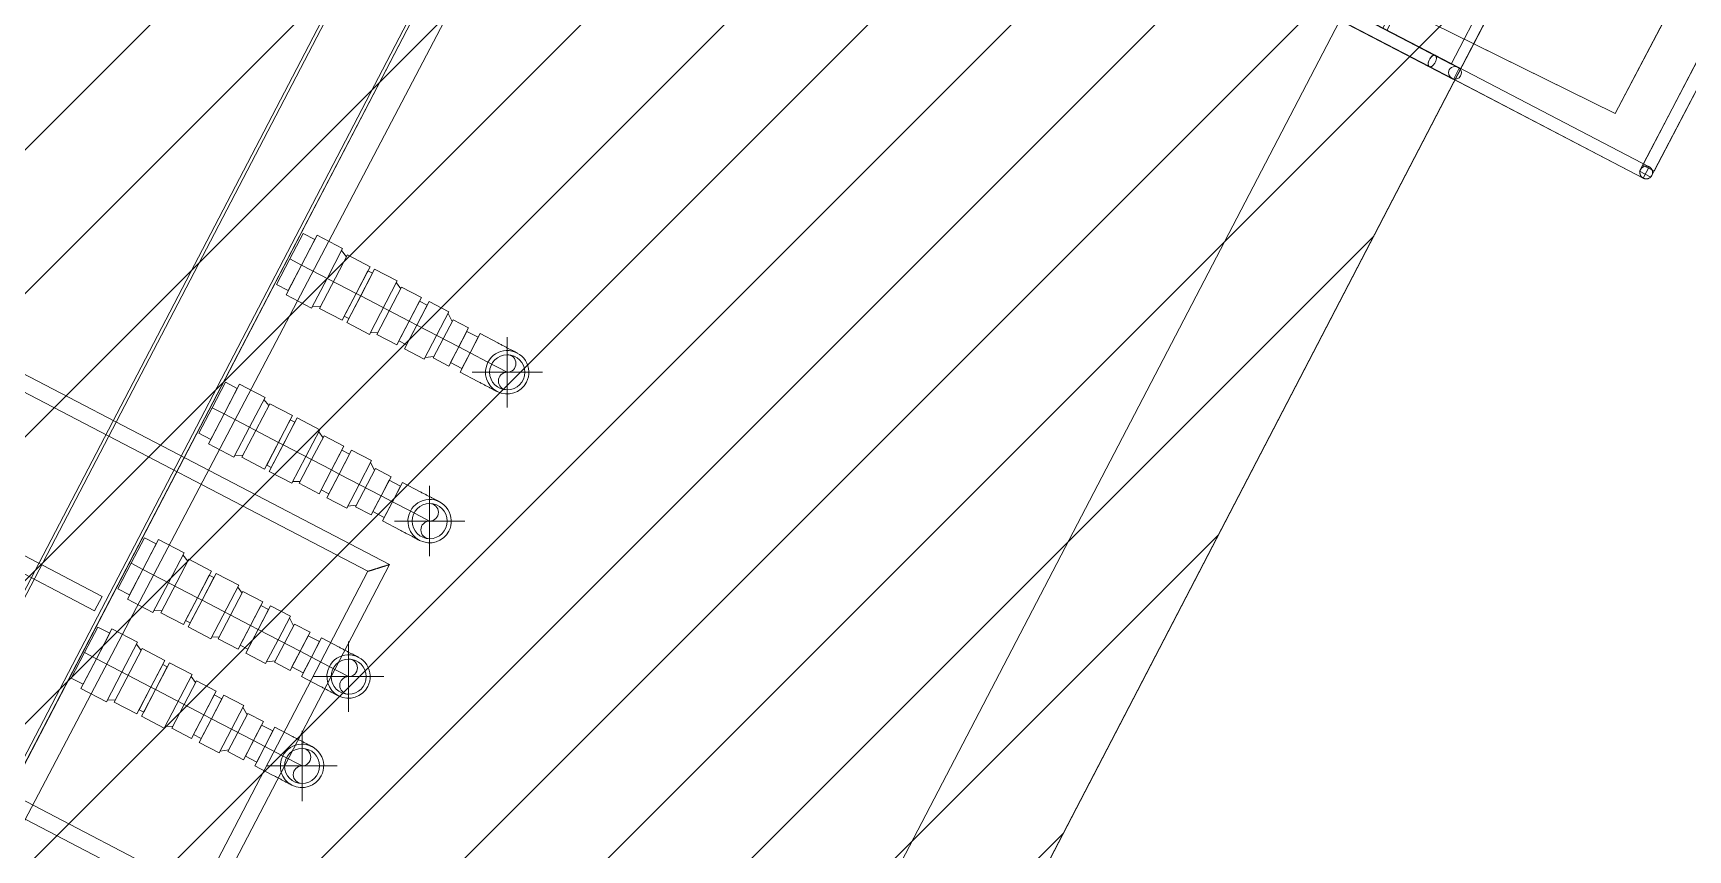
# Model space of a CAD drawing. Header units: metres. Extents: x -207 to 292, y -187 to 169.
# Drawn here: x -56.44 to -51.26, y -126.46 to -123.9 of the extents above; entities that cross this region are included whole.
import ezdxf

# ---------------------------------------------------------------- set-up
doc = ezdxf.new("R2010")
doc.units = ezdxf.units.M
for name, color, linetype, lineweight in [('A-FLOR', 7, 'Continuous', 9), ('A-FLOR-HRAL', 7, 'Continuous', 9), ('A-WALL', 7, 'Continuous', 9), ('C-BLDG-PADS', 7, 'Continuous', 9), ('C-TOPO', 7, 'Continuous', 9), ('EQUIPOS PIS', 7, 'Continuous', 9), ('P-PIPE', 7, 'Continuous', 9), ('P-PIPE-CNTR', 7, 'Continuous', 9), ('S-STRS', 7, 'Continuous', 9)]:
    doc.layers.add(name, color=color, linetype=linetype, lineweight=lineweight)
doc.layers.add('PR10-ARQ-PL-001-Emplazamiento-C-1_dwg', color=7, linetype='Continuous', lineweight=9, true_color=0x767676)

# ---------------------------------------------------------------- blocks, each defined once
blk = doc.blocks.new('Stairs 8 - Stairs 6-2174946-PLANTA EMPLAZAMIENTO ACTUALIZADO')
at = {"layer": 'S-STRS'}
for p, q in [((-52.3382, -123.2437), (-52.5745, -123.6971)), ((-52.5745, -123.6971), (-52.3382, -123.2437)), ((-52.338, -123.1987), (-52.3565, -123.2341)), ((-52.3565, -123.2341), (-52.338, -123.1987)), ((-52.3565, -123.2341), (-51.8976, -123.4733)), ((-51.8976, -123.4733), (-52.3565, -123.2341)), ((-52.3382, -123.2437), (-52.137, -123.3485)), ((-52.137, -123.3485), (-52.3382, -123.2437)), ((-52.338, -123.1987), (-51.8791, -123.4379)), ((-51.8791, -123.4379), (-52.338, -123.1987)), ((-52.137, -123.3485), (-52.3734, -123.8019)), ((-52.137, -123.3485), (-52.3734, -123.8019)), ((-52.124, -123.3553), (-52.3603, -123.8087)), ((-52.3603, -123.8087), (-52.124, -123.3553)), ((-52.124, -123.3553), (-51.9229, -123.4602)), ((-51.9229, -123.4602), (-52.124, -123.3553)), ((-51.8791, -123.4379), (-51.8976, -123.4733)), ((-51.8791, -123.4379), (-51.8976, -123.4733)), ((-51.9229, -123.4602), (-52.1592, -123.9136)), ((-51.9229, -123.4602), (-52.1592, -123.9136)), ((-52.5928, -123.6875), (-52.6113, -123.723)), ((-52.6113, -123.723), (-52.5928, -123.6875)), ((-52.5928, -123.6875), (-52.1339, -123.9267)), ((-52.1339, -123.9267), (-52.5928, -123.6875)), ((-52.5745, -123.6971), (-52.3734, -123.8019)), ((-52.3734, -123.8019), (-52.5745, -123.6971)), ((-52.6113, -123.723), (-52.1524, -123.9622)), ((-52.1524, -123.9622), (-52.6113, -123.723)), ((-52.3603, -123.8087), (-52.1592, -123.9136)), ((-52.1592, -123.9136), (-52.3603, -123.8087)), ((-52.1339, -123.9267), (-52.1524, -123.9622)), ((-52.1339, -123.9267), (-52.1524, -123.9622))]:
    blk.add_line(p, q, dxfattribs=at)
blk = doc.blocks.new('Railings 11 - Railings 8-2174983-PLANTA EMPLAZAMIENTO ACTUALIZADO')
at = {"layer": 'A-FLOR-HRAL'}
for p, q in [((-51.1449, -123.8206), (-51.4113, -124.3317)), ((-51.152, -123.8343), (-51.4016, -124.3131)), ((-51.3758, -124.3502), (-51.1094, -123.8391)), ((-51.3661, -124.3316), (-51.1165, -123.8528)), ((-51.4113, -124.3317), (-51.3936, -124.341)), ((-51.4016, -124.3131), (-51.3838, -124.3223)), ((-51.3838, -124.3223), (-51.3661, -124.3316)), ((-51.3936, -124.341), (-51.3758, -124.3502))]:
    blk.add_line(p, q, dxfattribs=at)
blk = doc.blocks.new('Railings 13 - Railings 10-2175097-PLANTA EMPLAZAMIENTO ACTUALIZADO')
at = {"layer": 'A-FLOR-HRAL'}
for p, q in [((-53.3414, -122.6969), (-53.3507, -122.7147)), ((-53.3507, -122.7147), (-52.1635, -123.3335)), ((-53.3322, -122.6792), (-53.3414, -122.6969)), ((-52.145, -123.298), (-53.3322, -122.6792)), ((-53.2611, -122.7162), (-53.2703, -122.734)), ((-52.1491, -123.2959), (-53.2611, -122.7162)), ((-53.2703, -122.734), (-53.2796, -122.7517)), ((-53.2796, -122.7517), (-52.1676, -123.3313)), ((-53.5962, -123.1858), (-53.6055, -123.2035)), ((-53.587, -123.1681), (-53.5962, -123.1858)), ((-52.3998, -123.7869), (-53.587, -123.1681)), ((-53.6055, -123.2035), (-52.4183, -123.8224)), ((-53.5252, -123.2228), (-53.5344, -123.2406)), ((-53.5344, -123.2406), (-52.4224, -123.8202)), ((-53.5159, -123.2051), (-53.5252, -123.2228)), ((-52.404, -123.7847), (-53.5159, -123.2051)), ((-51.796, -123.48), (-52.1491, -123.2959)), ((-51.7448, -123.5067), (-52.145, -123.298)), ((-52.1676, -123.3313), (-51.8145, -123.5154)), ((-52.1635, -123.3335), (-51.7632, -123.5421)), ((-51.739, -123.5097), (-51.796, -123.48)), ((-51.8145, -123.5154), (-51.7575, -123.5451)), ((-51.7575, -123.5451), (-51.7482, -123.5274)), ((-51.7482, -123.5274), (-51.739, -123.5097)), ((-52.0508, -123.9688), (-52.404, -123.7847)), ((-52.051, -123.9687), (-52.3998, -123.7869)), ((-52.4224, -123.8202), (-52.0693, -124.0043)), ((-52.4183, -123.8224), (-52.0695, -124.0042)), ((-51.3814, -124.3177), (-52.051, -123.9687)), ((-51.3814, -124.3177), (-52.0508, -123.9688)), ((-52.0695, -124.0042), (-51.3999, -124.3532)), ((-52.0693, -124.0043), (-51.3999, -124.3532)), ((-51.3907, -124.3355), (-51.3814, -124.3177)), ((-51.3999, -124.3532), (-51.3907, -124.3355))]:
    blk.add_line(p, q, dxfattribs=at)
for centre, start, end in [((-53.2249, -122.7576), 152.4684, 332.4684), ((-53.2249, -122.7576), 152.4684, 332.4684), ((-53.2249, -122.7576), 332.4684, 152.4684), ((-53.2249, -122.7576), 332.4684, 152.4684), ((-53.4798, -123.2465), 152.4684, 332.4684), ((-53.4798, -123.2465), 152.4684, 332.4684), ((-53.4798, -123.2465), 332.4684, 152.4684), ((-53.4798, -123.2465), 332.4684, 152.4684), ((-52.2025, -123.2906), 152.4684, 332.4684), ((-52.2025, -123.2906), 152.4684, 332.4684), ((-52.2025, -123.2906), 332.4684, 152.4684), ((-52.2025, -123.2906), 332.4684, 152.4684), ((-51.7344, -123.5346), 152.4684, 332.4684), ((-51.7344, -123.5346), 152.4684, 332.4684), ((-51.7344, -123.5346), 332.4684, 152.4684), ((-51.7344, -123.5346), 332.4684, 152.4684), ((-52.4573, -123.7795), 332.4684, 152.4684), ((-52.4573, -123.7795), 332.4684, 152.4684), ((-52.4573, -123.7795), 152.4684, 332.4684), ((-52.4573, -123.7795), 152.4684, 332.4684), ((-51.9892, -124.0235), 152.4684, 332.4684), ((-51.9892, -124.0235), 152.4684, 332.4684), ((-51.9892, -124.0235), 332.4684, 152.4684), ((-51.9892, -124.0235), 332.4684, 152.4684), ((-51.3907, -124.3355), 152.4684, 332.4684), ((-51.3907, -124.3355), 332.4684, 152.4684)]:
    blk.add_arc(centre, 0.02, start, end, dxfattribs=at)
for start_param, end_param in [(4.712389, 7.853982), (1.570796, 4.712389)]:
    blk.add_ellipse((-51.754, -123.5244), major_axis=(0.0092, 0.0177), ratio=0.809017, start_param=start_param, end_param=end_param, dxfattribs=at)
for points, knots in [([(-52.1672, -123.309), (-52.1664, -123.3074), (-52.1646, -123.3045), (-52.1614, -123.3006), (-52.1586, -123.2981), (-52.1564, -123.2967), (-52.1548, -123.2959), (-52.1532, -123.2954), (-52.1517, -123.2952), (-52.1503, -123.2954), (-52.1491, -123.2958), (-52.148, -123.2966), (-52.1471, -123.2976), (-52.1464, -123.2989), (-52.1459, -123.3005), (-52.1456, -123.3023), (-52.1455, -123.305), (-52.1459, -123.3087), (-52.1473, -123.3135), (-52.1487, -123.3167), (-52.1495, -123.3182)], [0, 0, 0, 0, 0.083333, 0.166667, 0.25, 0.291667, 0.333333, 0.375, 0.416667, 0.458333, 0.5, 0.541667, 0.583333, 0.625, 0.666667, 0.708333, 0.75, 0.833333, 0.916667, 1, 1, 1, 1]), ([(-52.1633, -123.311), (-52.1625, -123.3095), (-52.1607, -123.3065), (-52.1575, -123.3027), (-52.1547, -123.3002), (-52.1524, -123.2988), (-52.1508, -123.298), (-52.1492, -123.2975), (-52.1476, -123.2973), (-52.1462, -123.2975), (-52.145, -123.298), (-52.1439, -123.2987), (-52.143, -123.2998), (-52.1422, -123.3011), (-52.1417, -123.3027), (-52.1414, -123.3045), (-52.1413, -123.3072), (-52.1417, -123.3109), (-52.143, -123.3157), (-52.1444, -123.3189), (-52.1452, -123.3205)], [0, 0, 0, 0, 0.083333, 0.166667, 0.25, 0.291667, 0.333333, 0.375, 0.416667, 0.458333, 0.5, 0.541667, 0.583333, 0.625, 0.666667, 0.708333, 0.75, 0.833333, 0.916667, 1, 1, 1, 1]), ([(-52.1495, -123.3182), (-52.1503, -123.3198), (-52.1521, -123.3228), (-52.1553, -123.3266), (-52.1581, -123.3291), (-52.1603, -123.3305), (-52.162, -123.3313), (-52.1635, -123.3318), (-52.165, -123.332), (-52.1664, -123.3318), (-52.1676, -123.3314), (-52.1687, -123.3306), (-52.1696, -123.3296), (-52.1703, -123.3283), (-52.1708, -123.3267), (-52.1711, -123.3249), (-52.1712, -123.3223), (-52.1708, -123.3185), (-52.1694, -123.3137), (-52.168, -123.3105), (-52.1672, -123.309)], [0, 0, 0, 0, 0.083333, 0.166667, 0.25, 0.291667, 0.333333, 0.375, 0.416667, 0.458333, 0.5, 0.541667, 0.583333, 0.625, 0.666667, 0.708333, 0.75, 0.833333, 0.916667, 1, 1, 1, 1]), ([(-52.1452, -123.3205), (-52.146, -123.322), (-52.1478, -123.325), (-52.151, -123.3288), (-52.1538, -123.3313), (-52.1561, -123.3327), (-52.1578, -123.3335), (-52.1594, -123.334), (-52.1609, -123.3342), (-52.1623, -123.334), (-52.1635, -123.3335), (-52.1646, -123.3328), (-52.1656, -123.3317), (-52.1663, -123.3304), (-52.1668, -123.3288), (-52.1671, -123.327), (-52.1672, -123.3243), (-52.1668, -123.3206), (-52.1655, -123.3158), (-52.1641, -123.3126), (-52.1633, -123.311)], [0, 0, 0, 0, 0.083333, 0.166667, 0.25, 0.291667, 0.333333, 0.375, 0.416667, 0.458333, 0.5, 0.541667, 0.583333, 0.625, 0.666667, 0.708333, 0.75, 0.833333, 0.916667, 1, 1, 1, 1]), ([(-51.7964, -123.5023), (-51.7972, -123.5038), (-51.799, -123.5068), (-51.8022, -123.5107), (-51.805, -123.5132), (-51.8072, -123.5146), (-51.8088, -123.5154), (-51.8104, -123.5159), (-51.8119, -123.5161), (-51.8133, -123.5159), (-51.8145, -123.5155), (-51.8156, -123.5147), (-51.8165, -123.5137), (-51.8172, -123.5124), (-51.8177, -123.5108), (-51.818, -123.509), (-51.8181, -123.5063), (-51.8176, -123.5026), (-51.8163, -123.4978), (-51.8149, -123.4946), (-51.8141, -123.4931)], [0, 0, 0, 0, 0.083333, 0.166667, 0.25, 0.291667, 0.333333, 0.375, 0.416667, 0.458333, 0.5, 0.541667, 0.583333, 0.625, 0.666667, 0.708333, 0.75, 0.833333, 0.916667, 1, 1, 1, 1]), ([(-51.8141, -123.4931), (-51.8133, -123.4915), (-51.8114, -123.4885), (-51.8083, -123.4847), (-51.8055, -123.4822), (-51.8033, -123.4808), (-51.8016, -123.48), (-51.8001, -123.4795), (-51.7986, -123.4793), (-51.7972, -123.4795), (-51.796, -123.4799), (-51.7949, -123.4807), (-51.794, -123.4817), (-51.7933, -123.483), (-51.7928, -123.4846), (-51.7925, -123.4864), (-51.7924, -123.489), (-51.7928, -123.4928), (-51.7942, -123.4975), (-51.7956, -123.5007), (-51.7964, -123.5023)], [0, 0, 0, 0, 0.083333, 0.166667, 0.25, 0.291667, 0.333333, 0.375, 0.416667, 0.458333, 0.5, 0.541667, 0.583333, 0.625, 0.666667, 0.708333, 0.75, 0.833333, 0.916667, 1, 1, 1, 1]), ([(-52.4044, -123.8071), (-52.4052, -123.8086), (-52.407, -123.8116), (-52.4101, -123.8155), (-52.4129, -123.818), (-52.4152, -123.8194), (-52.4168, -123.8202), (-52.4184, -123.8207), (-52.4199, -123.8209), (-52.4212, -123.8207), (-52.4225, -123.8203), (-52.4235, -123.8195), (-52.4245, -123.8185), (-52.4252, -123.8171), (-52.4257, -123.8156), (-52.426, -123.8138), (-52.426, -123.8111), (-52.4256, -123.8074), (-52.4243, -123.8026), (-52.4229, -123.7994), (-52.422, -123.7979)], [0, 0, 0, 0, 0.083333, 0.166667, 0.25, 0.291667, 0.333333, 0.375, 0.416667, 0.458333, 0.5, 0.541667, 0.583333, 0.625, 0.666667, 0.708333, 0.75, 0.833333, 0.916667, 1, 1, 1, 1]), ([(-52.422, -123.7979), (-52.4212, -123.7963), (-52.4194, -123.7933), (-52.4163, -123.7895), (-52.4135, -123.787), (-52.4112, -123.7856), (-52.4096, -123.7848), (-52.408, -123.7843), (-52.4065, -123.7841), (-52.4052, -123.7842), (-52.4039, -123.7847), (-52.4029, -123.7855), (-52.4019, -123.7865), (-52.4012, -123.7878), (-52.4007, -123.7894), (-52.4004, -123.7912), (-52.4003, -123.7938), (-52.4008, -123.7975), (-52.4021, -123.8023), (-52.4035, -123.8055), (-52.4044, -123.8071)], [0, 0, 0, 0, 0.083333, 0.166667, 0.25, 0.291667, 0.333333, 0.375, 0.416667, 0.458333, 0.5, 0.541667, 0.583333, 0.625, 0.666667, 0.708333, 0.75, 0.833333, 0.916667, 1, 1, 1, 1]), ([(-52.4001, -123.8093), (-52.4009, -123.8109), (-52.4027, -123.8139), (-52.4058, -123.8177), (-52.4087, -123.8202), (-52.4109, -123.8216), (-52.4126, -123.8224), (-52.4142, -123.8229), (-52.4157, -123.823), (-52.4171, -123.8229), (-52.4184, -123.8224), (-52.4195, -123.8216), (-52.4204, -123.8206), (-52.4211, -123.8192), (-52.4216, -123.8177), (-52.422, -123.8159), (-52.4221, -123.8132), (-52.4217, -123.8095), (-52.4203, -123.8047), (-52.4189, -123.8015), (-52.4181, -123.7999)], [0, 0, 0, 0, 0.083333, 0.166667, 0.25, 0.291667, 0.333333, 0.375, 0.416667, 0.458333, 0.5, 0.541667, 0.583333, 0.625, 0.666667, 0.708333, 0.75, 0.833333, 0.916667, 1, 1, 1, 1]), ([(-52.4181, -123.7999), (-52.4173, -123.7984), (-52.4155, -123.7954), (-52.4123, -123.7915), (-52.4095, -123.7891), (-52.4072, -123.7876), (-52.4056, -123.7869), (-52.404, -123.7864), (-52.4025, -123.7862), (-52.4011, -123.7864), (-52.3998, -123.7868), (-52.3987, -123.7876), (-52.3978, -123.7887), (-52.3971, -123.79), (-52.3965, -123.7916), (-52.3962, -123.7934), (-52.3961, -123.7961), (-52.3965, -123.7998), (-52.3978, -123.8046), (-52.3992, -123.8078), (-52.4001, -123.8093)], [0, 0, 0, 0, 0.083333, 0.166667, 0.25, 0.291667, 0.333333, 0.375, 0.416667, 0.458333, 0.5, 0.541667, 0.583333, 0.625, 0.666667, 0.708333, 0.75, 0.833333, 0.916667, 1, 1, 1, 1]), ([(-52.0693, -123.9818), (-52.0685, -123.9802), (-52.0667, -123.9772), (-52.0635, -123.9734), (-52.0607, -123.9709), (-52.0584, -123.9695), (-52.0567, -123.9687), (-52.0551, -123.9682), (-52.0536, -123.9681), (-52.0522, -123.9682), (-52.051, -123.9687), (-52.0499, -123.9694), (-52.0489, -123.9705), (-52.0482, -123.9718), (-52.0477, -123.9734), (-52.0474, -123.9752), (-52.0472, -123.9779), (-52.0477, -123.9816), (-52.049, -123.9864), (-52.0504, -123.9896), (-52.0512, -123.9912)], [0, 0, 0, 0, 0.083333, 0.166667, 0.25, 0.291667, 0.333333, 0.375, 0.416667, 0.458333, 0.5, 0.541667, 0.583333, 0.625, 0.666667, 0.708333, 0.75, 0.833333, 0.916667, 1, 1, 1, 1]), ([(-52.0689, -123.982), (-52.0681, -123.9804), (-52.0663, -123.9774), (-52.0631, -123.9736), (-52.0603, -123.9711), (-52.0581, -123.9696), (-52.0565, -123.9688), (-52.0549, -123.9684), (-52.0534, -123.9682), (-52.052, -123.9683), (-52.0508, -123.9688), (-52.0497, -123.9695), (-52.0488, -123.9706), (-52.0481, -123.9719), (-52.0476, -123.9735), (-52.0473, -123.9753), (-52.0472, -123.9779), (-52.0476, -123.9816), (-52.049, -123.9864), (-52.0504, -123.9896), (-52.0512, -123.9912)], [0, 0, 0, 0, 0.083333, 0.166667, 0.25, 0.291667, 0.333333, 0.375, 0.416667, 0.458333, 0.5, 0.541667, 0.583333, 0.625, 0.666667, 0.708333, 0.75, 0.833333, 0.916667, 1, 1, 1, 1]), ([(-52.0512, -123.9912), (-52.052, -123.9927), (-52.0538, -123.9957), (-52.057, -123.9996), (-52.0598, -124.002), (-52.0621, -124.0035), (-52.0637, -124.0042), (-52.0653, -124.0047), (-52.0669, -124.0049), (-52.0683, -124.0047), (-52.0695, -124.0043), (-52.0706, -124.0035), (-52.0715, -124.0024), (-52.0723, -124.0011), (-52.0728, -123.9995), (-52.0731, -123.9977), (-52.0732, -123.995), (-52.0728, -123.9913), (-52.0715, -123.9865), (-52.0701, -123.9833), (-52.0693, -123.9818)], [0, 0, 0, 0, 0.083333, 0.166667, 0.25, 0.291667, 0.333333, 0.375, 0.416667, 0.458333, 0.5, 0.541667, 0.583333, 0.625, 0.666667, 0.708333, 0.75, 0.833333, 0.916667, 1, 1, 1, 1]), ([(-52.0512, -123.9912), (-52.052, -123.9927), (-52.0538, -123.9957), (-52.057, -123.9996), (-52.0598, -124.002), (-52.062, -124.0035), (-52.0637, -124.0043), (-52.0652, -124.0048), (-52.0667, -124.0049), (-52.0681, -124.0048), (-52.0693, -124.0043), (-52.0704, -124.0036), (-52.0713, -124.0025), (-52.072, -124.0012), (-52.0725, -123.9997), (-52.0728, -123.9979), (-52.0729, -123.9952), (-52.0725, -123.9915), (-52.0711, -123.9867), (-52.0697, -123.9835), (-52.0689, -123.982)], [0, 0, 0, 0, 0.083333, 0.166667, 0.25, 0.291667, 0.333333, 0.375, 0.416667, 0.458333, 0.5, 0.541667, 0.583333, 0.625, 0.666667, 0.708333, 0.75, 0.833333, 0.916667, 1, 1, 1, 1]), ([(-51.373, -124.3447), (-51.3738, -124.3463), (-51.3753, -124.3484), (-51.3778, -124.3509), (-51.3799, -124.3524), (-51.3818, -124.3535), (-51.3834, -124.3541), (-51.3851, -124.3547), (-51.3872, -124.3552), (-51.3894, -124.3555), (-51.3911, -124.3555), (-51.3924, -124.3554), (-51.3937, -124.3553), (-51.395, -124.355), (-51.3963, -124.3547), (-51.3975, -124.3543), (-51.3988, -124.3538), (-51.3999, -124.3532), (-51.4011, -124.3526), (-51.4022, -124.3519), (-51.4032, -124.3511), (-51.4042, -124.3502), (-51.4052, -124.3493), (-51.406, -124.3483), (-51.4068, -124.3473), (-51.4076, -124.3462), (-51.4082, -124.3451), (-51.409, -124.3435), (-51.4097, -124.3419), (-51.4101, -124.3402), (-51.4105, -124.3385), (-51.4107, -124.3363), (-51.4107, -124.3337), (-51.4101, -124.3303), (-51.4092, -124.3278), (-51.4084, -124.3262)], [0, 0, 0, 0, 0.083333, 0.125, 0.166667, 0.208333, 0.229167, 0.25, 0.291667, 0.333333, 0.354167, 0.375, 0.395833, 0.416667, 0.4375, 0.458333, 0.479167, 0.5, 0.520833, 0.541667, 0.5625, 0.583333, 0.604167, 0.625, 0.645833, 0.666667, 0.6875, 0.708333, 0.75, 0.770833, 0.791667, 0.833333, 0.875, 0.916667, 1, 1, 1, 1]), ([(-51.4084, -124.3262), (-51.4076, -124.3247), (-51.4061, -124.3225), (-51.4036, -124.3201), (-51.4015, -124.3186), (-51.3995, -124.3175), (-51.3979, -124.3168), (-51.3963, -124.3162), (-51.3942, -124.3157), (-51.392, -124.3155), (-51.3902, -124.3155), (-51.3889, -124.3155), (-51.3876, -124.3157), (-51.3863, -124.3159), (-51.3851, -124.3163), (-51.3838, -124.3167), (-51.3826, -124.3172), (-51.3814, -124.3177), (-51.3803, -124.3184), (-51.3792, -124.3191), (-51.3782, -124.3199), (-51.3772, -124.3207), (-51.3762, -124.3217), (-51.3754, -124.3226), (-51.3745, -124.3237), (-51.3738, -124.3247), (-51.3731, -124.3259), (-51.3723, -124.3274), (-51.3717, -124.3291), (-51.3712, -124.3307), (-51.3709, -124.3324), (-51.3707, -124.3346), (-51.3707, -124.3372), (-51.3712, -124.3407), (-51.3721, -124.3432), (-51.373, -124.3447)], [0, 0, 0, 0, 0.083333, 0.125, 0.166667, 0.208333, 0.229167, 0.25, 0.291667, 0.333333, 0.354167, 0.375, 0.395833, 0.416667, 0.4375, 0.458333, 0.479167, 0.5, 0.520833, 0.541667, 0.5625, 0.583333, 0.604167, 0.625, 0.645833, 0.666667, 0.6875, 0.708333, 0.75, 0.770833, 0.791667, 0.833333, 0.875, 0.916667, 1, 1, 1, 1])]:
    blk.add_open_spline(points, degree=3, knots=knots, dxfattribs=at)
blk = doc.blocks.new('Railing - Railing-2188883-PLANTA EMPLAZAMIENTO ACTUALIZADO')
at = {"layer": 'A-FLOR-HRAL'}
for p, q in [((-55.3233, -125.5624), (-58.2042, -124.0607)), ((-55.3233, -125.5624), (-58.2042, -124.0607)), ((-58.2716, -124.0819), (-55.3908, -125.5836)), ((-58.2716, -124.0819), (-55.3908, -125.5836)), ((-55.8935, -126.6562), (-55.3233, -125.5624)), ((-55.8935, -126.6562), (-55.3233, -125.5624)), ((-55.3908, -125.5836), (-55.9147, -126.5888)), ((-55.3908, -125.5836), (-55.9147, -126.5888)), ((-55.9147, -126.5888), (-56.4822, -126.2929)), ((-55.9147, -126.5888), (-56.4822, -126.2929)), ((-56.5053, -126.3373), (-55.8935, -126.6562)), ((-56.5053, -126.3373), (-55.8935, -126.6562))]:
    blk.add_line(p, q, dxfattribs=at)
for points in [[(-55.3233, -125.5624), (-55.3233, -125.5624), (-55.3239, -125.5626), (-55.3258, -125.5632), (-55.3277, -125.5638), (-55.3298, -125.5644), (-55.3317, -125.565), (-55.3337, -125.5657), (-55.3364, -125.5665), (-55.3395, -125.5675), (-55.3421, -125.5683), (-55.3441, -125.5689), (-55.3462, -125.5696), (-55.3483, -125.5703), (-55.3504, -125.5709), (-55.3526, -125.5716), (-55.3548, -125.5723), (-55.357, -125.573), (-55.3592, -125.5737), (-55.3614, -125.5744), (-55.3636, -125.5751), (-55.3658, -125.5758), (-55.3679, -125.5764), (-55.3699, -125.5771), (-55.372, -125.5777), (-55.3739, -125.5783), (-55.3758, -125.5789), (-55.3782, -125.5797), (-55.3804, -125.5804), (-55.3824, -125.581), (-55.3843, -125.5816), (-55.3863, -125.5822), (-55.3883, -125.5828), (-55.3902, -125.5834), (-55.3907, -125.5836), (-55.3908, -125.5836)], [(-55.3908, -125.5836), (-55.3907, -125.5836), (-55.3902, -125.5834), (-55.3883, -125.5828), (-55.3863, -125.5822), (-55.3843, -125.5816), (-55.3824, -125.581), (-55.3804, -125.5804), (-55.3776, -125.5795), (-55.3745, -125.5785), (-55.372, -125.5777), (-55.3699, -125.5771), (-55.3679, -125.5764), (-55.3658, -125.5758), (-55.3636, -125.5751), (-55.3614, -125.5744), (-55.3592, -125.5737), (-55.357, -125.573), (-55.3548, -125.5723), (-55.3526, -125.5716), (-55.3504, -125.5709), (-55.3483, -125.5703), (-55.3462, -125.5696), (-55.3441, -125.5689), (-55.3421, -125.5683), (-55.3402, -125.5677), (-55.3383, -125.5671), (-55.3359, -125.5664), (-55.3337, -125.5657), (-55.3317, -125.565), (-55.3298, -125.5644), (-55.3277, -125.5638), (-55.3258, -125.5632), (-55.3239, -125.5626), (-55.3233, -125.5624), (-55.3233, -125.5624)], [(-55.3233, -125.5624), (-55.3233, -125.5624), (-55.3239, -125.5626), (-55.3258, -125.5632), (-55.3277, -125.5638), (-55.3298, -125.5644), (-55.3317, -125.565), (-55.3337, -125.5657), (-55.3364, -125.5665), (-55.3395, -125.5675), (-55.3421, -125.5683), (-55.3441, -125.5689), (-55.3462, -125.5696), (-55.3483, -125.5703), (-55.3504, -125.5709), (-55.3526, -125.5716), (-55.3548, -125.5723), (-55.357, -125.573), (-55.3592, -125.5737), (-55.3614, -125.5744), (-55.3636, -125.5751), (-55.3658, -125.5758), (-55.3679, -125.5764), (-55.3699, -125.5771), (-55.372, -125.5777), (-55.3739, -125.5783), (-55.3758, -125.5789), (-55.3782, -125.5797), (-55.3804, -125.5804), (-55.3824, -125.581), (-55.3843, -125.5816), (-55.3863, -125.5822), (-55.3883, -125.5828), (-55.3902, -125.5834), (-55.3907, -125.5836), (-55.3908, -125.5836)], [(-55.3908, -125.5836), (-55.3907, -125.5836), (-55.3902, -125.5834), (-55.3883, -125.5828), (-55.3863, -125.5822), (-55.3843, -125.5816), (-55.3824, -125.581), (-55.3804, -125.5804), (-55.3776, -125.5795), (-55.3745, -125.5785), (-55.372, -125.5777), (-55.3699, -125.5771), (-55.3679, -125.5764), (-55.3658, -125.5758), (-55.3636, -125.5751), (-55.3614, -125.5744), (-55.3592, -125.5737), (-55.357, -125.573), (-55.3548, -125.5723), (-55.3526, -125.5716), (-55.3504, -125.5709), (-55.3483, -125.5703), (-55.3462, -125.5696), (-55.3441, -125.5689), (-55.3421, -125.5683), (-55.3402, -125.5677), (-55.3383, -125.5671), (-55.3359, -125.5664), (-55.3337, -125.5657), (-55.3317, -125.565), (-55.3298, -125.5644), (-55.3277, -125.5638), (-55.3258, -125.5632), (-55.3239, -125.5626), (-55.3233, -125.5624), (-55.3233, -125.5624)]]:
    blk.add_open_spline(points, degree=3, knots=[0, 0, 0, 0, 0.083333, 0.125, 0.166667, 0.208333, 0.229167, 0.25, 0.291667, 0.333333, 0.354167, 0.375, 0.395833, 0.416667, 0.4375, 0.458333, 0.479167, 0.5, 0.520833, 0.541667, 0.5625, 0.583333, 0.604167, 0.625, 0.645833, 0.666667, 0.6875, 0.708333, 0.75, 0.770833, 0.791667, 0.833333, 0.875, 0.916667, 1, 1, 1, 1], dxfattribs=at)
blk = doc.blocks.new('Railing - Railing-2208864-PLANTA EMPLAZAMIENTO ACTUALIZADO')
at = {"layer": 'A-FLOR-HRAL'}
for p, q in [((-56.2231, -125.6625), (-58.8747, -124.2718)), ((-56.2231, -125.6625), (-58.8747, -124.2718)), ((-58.9421, -124.2929), (-56.2463, -125.7068)), ((-58.9421, -124.2929), (-56.2463, -125.7068)), ((-56.2463, -125.7068), (-56.2231, -125.6625)), ((-56.2463, -125.7068), (-56.2231, -125.6625)), ((-56.2463, -125.7068), (-56.2231, -125.6625)), ((-56.2463, -125.7068), (-56.2231, -125.6625))]:
    blk.add_line(p, q, dxfattribs=at)
blk = doc.blocks.new('HDPE - Codo - Codo-2214334-PLANTA EMPLAZAMIENTO ACTUALIZADO')
at = {"layer": 'P-PIPE'}
for p, q in [((-55.6821, -126.0717), (-55.7135, -126.1319)), ((-55.6267, -126.1006), (-55.6821, -126.0717)), ((-55.7135, -126.1319), (-55.7449, -126.1921)), ((-55.7449, -126.1921), (-55.6895, -126.221))]:
    blk.add_line(p, q, dxfattribs=at)
at = {"layer": 'P-PIPE', "flags": 128}
for points in [[(-55.5658, -126.1323), (-55.5659, -126.1323), (-55.566, -126.1322), (-55.5663, -126.1321), (-55.5666, -126.1319), (-55.567, -126.1317), (-55.5676, -126.1314), (-55.5682, -126.1311), (-55.5689, -126.1307), (-55.5697, -126.1303), (-55.5706, -126.1298), (-55.5716, -126.1293), (-55.5727, -126.1288), (-55.5739, -126.1281), (-55.5751, -126.1275), (-55.5765, -126.1268), (-55.5779, -126.1261), (-55.5794, -126.1253), (-55.5809, -126.1245), (-55.5826, -126.1236), (-55.5843, -126.1227), (-55.5861, -126.1218), (-55.5879, -126.1208), (-55.5898, -126.1198), (-55.5918, -126.1188), (-55.5938, -126.1177), (-55.5959, -126.1167), (-55.598, -126.1156), (-55.6002, -126.1144), (-55.6024, -126.1133), (-55.6047, -126.1121), (-55.6069, -126.1109), (-55.6093, -126.1097), (-55.6116, -126.1085), (-55.614, -126.1072), (-55.6164, -126.106), (-55.6188, -126.1047), (-55.6212, -126.1035), (-55.6236, -126.1022), (-55.6261, -126.1009), (-55.6267, -126.1006)], [(-55.6895, -126.221), (-55.6871, -126.2223), (-55.6846, -126.2235), (-55.6822, -126.2248), (-55.6798, -126.2261), (-55.6774, -126.2273), (-55.675, -126.2286), (-55.6727, -126.2298), (-55.6703, -126.231), (-55.668, -126.2322), (-55.6658, -126.2334), (-55.6636, -126.2345), (-55.6614, -126.2357), (-55.6592, -126.2368), (-55.6571, -126.2379), (-55.6551, -126.2389), (-55.6531, -126.24), (-55.6512, -126.241), (-55.6493, -126.2419), (-55.6475, -126.2429), (-55.6458, -126.2438), (-55.6441, -126.2446), (-55.6426, -126.2455), (-55.641, -126.2463), (-55.6396, -126.247), (-55.6382, -126.2477), (-55.637, -126.2484), (-55.6358, -126.249), (-55.6347, -126.2496), (-55.6337, -126.2501), (-55.6327, -126.2506), (-55.6319, -126.251), (-55.6311, -126.2514), (-55.6305, -126.2518), (-55.6299, -126.2521), (-55.6295, -126.2523), (-55.6291, -126.2525), (-55.6288, -126.2526), (-55.6287, -126.2527), (-55.6286, -126.2528)]]:
    blk.add_lwpolyline(points, dxfattribs=at)
at = {"layer": 'P-PIPE'}
for start, end in [(332.4684, 152.4684), (152.4684, 332.4684)]:
    blk.add_arc((-55.5972, -126.1925), 0.0679, start, end, dxfattribs=at)
blk = doc.blocks.new('YADRAN_LASQUEMAS_ARQ_MO_003_ESTANQUE CABECERA_rvt-1-PLANTA EMPLAZAMIENTO ACTUALIZADO')
at = {"layer": 'A-FLOR'}
for p, q in [((-53.9044, -120.7526), (-57.6721, -127.9806)), ((-57.6721, -127.9806), (-53.9044, -120.7526)), ((-53.6959, -120.8501), (-57.5745, -128.2908)), ((-57.5656, -128.2955), (-53.6916, -120.8636)), ((-53.6916, -120.8636), (-57.5656, -128.2955)), ((-51.5315, -122.2898), (-54.1679, -127.3474)), ((-54.1679, -127.3474), (-51.5315, -122.2898))]:
    blk.add_line(p, q, dxfattribs=at)
at = {"layer": 'A-WALL'}
for p, q in [((-53.9133, -120.748), (-57.7873, -128.1799)), ((-57.5745, -128.2908), (-53.7005, -120.8589)), ((-57.5703, -128.3043), (-53.6916, -120.8636)), ((-57.6764, -127.9671), (-54.8669, -122.5773)), ((-54.6452, -122.6929), (-57.5703, -128.3043))]:
    blk.add_line(p, q, dxfattribs=at)
at = {"layer": 'P-PIPE'}
for p, q in [((-55.594, -124.5262), (-55.6356, -124.606)), ((-55.594, -124.5262), (-55.6356, -124.606)), ((-55.5499, -124.532), (-55.5985, -124.6253)), ((-55.5569, -124.5455), (-55.594, -124.5262)), ((-55.4701, -124.5736), (-55.5499, -124.532)), ((-55.5985, -124.6253), (-55.5569, -124.5455)), ((-55.5985, -124.6253), (-55.5569, -124.5455)), ((-55.4553, -124.5935), (-55.5426, -124.7609)), ((-55.4553, -124.5935), (-55.5426, -124.7609)), ((-55.5187, -124.6669), (-55.4701, -124.5736)), ((-55.4584, -124.5994), (-55.4733, -124.5799)), ((-55.3844, -124.6305), (-55.4553, -124.5935)), ((-55.6356, -124.606), (-55.6772, -124.6858)), ((-55.6356, -124.606), (-55.6772, -124.6858)), ((-55.5985, -124.6253), (-55.6471, -124.7186)), ((-55.6401, -124.7051), (-55.5985, -124.6253)), ((-55.6401, -124.7051), (-55.5985, -124.6253)), ((-55.4716, -124.7979), (-55.3844, -124.6305)), ((-55.4716, -124.7979), (-55.3844, -124.6305)), ((-55.3699, -124.638), (-55.4572, -124.8054)), ((-55.3699, -124.638), (-55.4572, -124.8054)), ((-55.391, -124.6433), (-55.428, -124.7142)), ((-55.391, -124.6433), (-55.428, -124.7142)), ((-55.3766, -124.6508), (-55.391, -124.6433)), ((-55.299, -124.675), (-55.3699, -124.638)), ((-55.6772, -124.6858), (-55.6401, -124.7051)), ((-55.5673, -124.7602), (-55.5187, -124.6669)), ((-55.4135, -124.7217), (-55.3766, -124.6508)), ((-55.4135, -124.7217), (-55.3766, -124.6508)), ((-55.3862, -124.8424), (-55.299, -124.675)), ((-55.3862, -124.8424), (-55.299, -124.675)), ((-55.2856, -124.6941), (-55.3242, -124.7683)), ((-55.2885, -124.6997), (-55.302, -124.6809)), ((-55.2235, -124.7265), (-55.2856, -124.6941)), ((-55.6471, -124.7186), (-55.5673, -124.7602)), ((-55.428, -124.7142), (-55.465, -124.7851)), ((-55.428, -124.7142), (-55.465, -124.7851)), ((-55.4505, -124.7927), (-55.4135, -124.7217)), ((-55.4505, -124.7927), (-55.4135, -124.7217)), ((-55.2622, -124.8006), (-55.2235, -124.7265)), ((-55.2298, -124.7386), (-55.2622, -124.8006)), ((-55.2298, -124.7386), (-55.2622, -124.8006)), ((-55.1993, -124.7391), (-55.238, -124.8132)), ((-55.2056, -124.7512), (-55.2298, -124.7386)), ((-55.1373, -124.7715), (-55.1993, -124.7391)), ((-55.5641, -124.7539), (-55.5395, -124.755)), ((-55.5426, -124.7609), (-55.4716, -124.7979)), ((-55.465, -124.7851), (-55.4505, -124.7927)), ((-55.3242, -124.7683), (-55.3629, -124.8424)), ((-55.3008, -124.8748), (-55.2622, -124.8006)), ((-55.2622, -124.8006), (-55.2945, -124.8627)), ((-55.2622, -124.8006), (-55.2945, -124.8627)), ((-55.238, -124.8132), (-55.2056, -124.7512)), ((-55.238, -124.8132), (-55.2056, -124.7512)), ((-55.1245, -124.7964), (-55.1868, -124.9159)), ((-55.1245, -124.7964), (-55.1868, -124.9159)), ((-55.1759, -124.8456), (-55.1373, -124.7715)), ((-55.1271, -124.8014), (-55.1401, -124.777)), ((-55.0758, -124.8218), (-55.1245, -124.7964)), ((-55.4572, -124.8054), (-55.3862, -124.8424)), ((-55.3832, -124.8365), (-55.36, -124.8369)), ((-55.3629, -124.8424), (-55.3008, -124.8748)), ((-55.238, -124.8132), (-55.2766, -124.8874)), ((-55.2703, -124.8753), (-55.238, -124.8132)), ((-55.2703, -124.8753), (-55.238, -124.8132)), ((-55.2145, -124.9197), (-55.1759, -124.8456)), ((-55.1381, -124.9413), (-55.0758, -124.8218)), ((-55.1381, -124.9413), (-55.0758, -124.8218)), ((-55.0815, -124.8328), (-55.1069, -124.8816)), ((-55.0815, -124.8328), (-55.1069, -124.8816)), ((-55.046, -124.8513), (-55.0815, -124.8328)), ((-55.0714, -124.9001), (-55.046, -124.8513)), ((-55.0714, -124.9001), (-55.046, -124.8513)), ((-55.2945, -124.8627), (-55.2703, -124.8753)), ((-55.2766, -124.8874), (-55.2145, -124.9197)), ((-55.1069, -124.8816), (-55.1323, -124.9303)), ((-55.1069, -124.8816), (-55.1323, -124.9303)), ((-55.0968, -124.9488), (-55.0714, -124.9001)), ((-55.0968, -124.9488), (-55.0714, -124.9001)), ((-55.2117, -124.9142), (-55.1842, -124.9109)), ((-55.1868, -124.9159), (-55.1381, -124.9413)), ((-55.1323, -124.9303), (-55.0968, -124.9488)), ((-55.8368, -124.992), (-55.8784, -125.0718)), ((-55.8368, -124.992), (-55.8784, -125.0718)), ((-55.7927, -124.9978), (-55.8413, -125.0911)), ((-55.7997, -125.0113), (-55.8368, -124.992)), ((-55.7129, -125.0394), (-55.7927, -124.9978)), ((-55.8413, -125.0911), (-55.7997, -125.0113)), ((-55.8413, -125.0911), (-55.7997, -125.0113)), ((-55.6981, -125.0593), (-55.7854, -125.2267)), ((-55.6981, -125.0593), (-55.7854, -125.2267)), ((-55.7615, -125.1327), (-55.7129, -125.0394)), ((-55.7012, -125.0652), (-55.7162, -125.0457)), ((-55.6272, -125.0963), (-55.6981, -125.0593)), ((-55.8784, -125.0718), (-55.92, -125.1516)), ((-55.8784, -125.0718), (-55.92, -125.1516)), ((-55.8413, -125.0911), (-55.89, -125.1844)), ((-55.8829, -125.1709), (-55.8413, -125.0911)), ((-55.8829, -125.1709), (-55.8413, -125.0911)), ((-55.7144, -125.2637), (-55.6272, -125.0963)), ((-55.7144, -125.2637), (-55.6272, -125.0963)), ((-55.6127, -125.1038), (-55.7, -125.2713)), ((-55.6127, -125.1038), (-55.7, -125.2713)), ((-55.6338, -125.1091), (-55.6708, -125.18)), ((-55.6338, -125.1091), (-55.6708, -125.18)), ((-55.6194, -125.1166), (-55.6338, -125.1091)), ((-55.5418, -125.1408), (-55.6127, -125.1038)), ((-55.92, -125.1516), (-55.8829, -125.1709)), ((-55.8102, -125.226), (-55.7615, -125.1327)), ((-55.6564, -125.1875), (-55.6194, -125.1166)), ((-55.6564, -125.1875), (-55.6194, -125.1166)), ((-55.629, -125.3082), (-55.5418, -125.1408)), ((-55.629, -125.3082), (-55.5418, -125.1408)), ((-55.5284, -125.16), (-55.5671, -125.2341)), ((-55.5313, -125.1655), (-55.5449, -125.1467)), ((-55.4663, -125.1923), (-55.5284, -125.16)), ((-55.89, -125.1844), (-55.8102, -125.226)), ((-55.6708, -125.18), (-55.7078, -125.2509)), ((-55.6708, -125.18), (-55.7078, -125.2509)), ((-55.6933, -125.2585), (-55.6564, -125.1875)), ((-55.6933, -125.2585), (-55.6564, -125.1875)), ((-55.505, -125.2664), (-55.4663, -125.1923)), ((-55.4726, -125.2044), (-55.505, -125.2664)), ((-55.4726, -125.2044), (-55.505, -125.2664)), ((-55.4421, -125.2049), (-55.4808, -125.2791)), ((-55.4484, -125.217), (-55.4726, -125.2044)), ((-55.3801, -125.2373), (-55.4421, -125.2049)), ((-55.8069, -125.2198), (-55.7823, -125.2208)), ((-55.7854, -125.2267), (-55.7144, -125.2637)), ((-55.7078, -125.2509), (-55.6933, -125.2585)), ((-55.5671, -125.2341), (-55.6057, -125.3082)), ((-55.5436, -125.3406), (-55.505, -125.2664)), ((-55.505, -125.2664), (-55.5373, -125.3285)), ((-55.505, -125.2664), (-55.5373, -125.3285)), ((-55.4808, -125.2791), (-55.4484, -125.217)), ((-55.4808, -125.2791), (-55.4484, -125.217)), ((-55.3673, -125.2622), (-55.4297, -125.3817)), ((-55.3673, -125.2622), (-55.4297, -125.3817)), ((-55.4187, -125.3114), (-55.3801, -125.2373)), ((-55.37, -125.2672), (-55.383, -125.2428)), ((-55.3186, -125.2876), (-55.3673, -125.2622)), ((-55.7, -125.2713), (-55.629, -125.3082)), ((-55.626, -125.3023), (-55.6028, -125.3027)), ((-55.6057, -125.3082), (-55.5436, -125.3406)), ((-55.4808, -125.2791), (-55.5194, -125.3532)), ((-55.5131, -125.3411), (-55.4808, -125.2791)), ((-55.5131, -125.3411), (-55.4808, -125.2791)), ((-55.4574, -125.3855), (-55.4187, -125.3114)), ((-55.3809, -125.4071), (-55.3186, -125.2876)), ((-55.3809, -125.4071), (-55.3186, -125.2876)), ((-55.3243, -125.2986), (-55.3497, -125.3474)), ((-55.3243, -125.2986), (-55.3497, -125.3474)), ((-55.2888, -125.3171), (-55.3243, -125.2986)), ((-55.3142, -125.3659), (-55.2888, -125.3171)), ((-55.3142, -125.3659), (-55.2888, -125.3171)), ((-55.5373, -125.3285), (-55.5131, -125.3411)), ((-55.5194, -125.3532), (-55.4574, -125.3855)), ((-55.3497, -125.3474), (-55.3751, -125.3961)), ((-55.3497, -125.3474), (-55.3751, -125.3961)), ((-55.3397, -125.4147), (-55.3142, -125.3659)), ((-55.3397, -125.4147), (-55.3142, -125.3659)), ((-55.4545, -125.38), (-55.427, -125.3767)), ((-55.4297, -125.3817), (-55.3809, -125.4071)), ((-55.3751, -125.3961), (-55.3397, -125.4147)), ((-56.0905, -125.4785), (-56.1321, -125.5583)), ((-56.0905, -125.4785), (-56.1321, -125.5583)), ((-56.0463, -125.4844), (-56.095, -125.5777)), ((-56.095, -125.5777), (-56.0534, -125.4979)), ((-56.095, -125.5777), (-56.0534, -125.4979)), ((-56.0534, -125.4979), (-56.0905, -125.4785)), ((-55.9665, -125.526), (-56.0463, -125.4844)), ((-56.1321, -125.5583), (-56.1737, -125.6381)), ((-56.1321, -125.5583), (-56.1737, -125.6381)), ((-55.9517, -125.5459), (-56.039, -125.7133)), ((-55.9517, -125.5459), (-56.039, -125.7133)), ((-56.0151, -125.6193), (-55.9665, -125.526)), ((-55.9548, -125.5518), (-55.9698, -125.5322)), ((-55.8808, -125.5829), (-55.9517, -125.5459)), ((-56.095, -125.5777), (-56.1436, -125.671)), ((-56.1366, -125.6575), (-56.095, -125.5777)), ((-56.1366, -125.6575), (-56.095, -125.5777)), ((-56.0638, -125.7126), (-56.0151, -125.6193)), ((-55.9681, -125.7503), (-55.8808, -125.5829)), ((-55.9681, -125.7503), (-55.8808, -125.5829)), ((-55.8663, -125.5904), (-55.9536, -125.7578)), ((-55.8663, -125.5904), (-55.9536, -125.7578)), ((-55.8875, -125.5956), (-55.9244, -125.6666)), ((-55.8875, -125.5956), (-55.9244, -125.6666)), ((-55.91, -125.6741), (-55.873, -125.6032)), ((-55.91, -125.6741), (-55.873, -125.6032)), ((-55.873, -125.6032), (-55.8875, -125.5956)), ((-55.8827, -125.7948), (-55.7954, -125.6274)), ((-55.8827, -125.7948), (-55.7954, -125.6274)), ((-55.7954, -125.6274), (-55.8663, -125.5904)), ((-56.1737, -125.6381), (-56.1366, -125.6575)), ((-56.1436, -125.671), (-56.0638, -125.7126)), ((-55.9244, -125.6666), (-55.9614, -125.7375)), ((-55.9244, -125.6666), (-55.9614, -125.7375)), ((-55.947, -125.745), (-55.91, -125.6741)), ((-55.947, -125.745), (-55.91, -125.6741)), ((-55.782, -125.6465), (-55.8207, -125.7206)), ((-55.7849, -125.6521), (-55.7985, -125.6333)), ((-55.72, -125.6789), (-55.782, -125.6465)), ((-55.7586, -125.753), (-55.72, -125.6789)), ((-56.0605, -125.7063), (-56.0359, -125.7074)), ((-56.039, -125.7133), (-55.9681, -125.7503)), ((-55.8207, -125.7206), (-55.8593, -125.7948)), ((-55.7263, -125.6909), (-55.7586, -125.753)), ((-55.7263, -125.6909), (-55.7586, -125.753)), ((-55.6958, -125.6915), (-55.7344, -125.7656)), ((-55.7344, -125.7656), (-55.7021, -125.7035)), ((-55.7344, -125.7656), (-55.7021, -125.7035)), ((-55.7021, -125.7035), (-55.7263, -125.6909)), ((-55.6337, -125.7238), (-55.6958, -125.6915)), ((-55.6723, -125.798), (-55.6337, -125.7238)), ((-55.6236, -125.7538), (-55.6366, -125.7294)), ((-56.2361, -125.758), (-56.2777, -125.8378)), ((-56.2361, -125.758), (-56.2777, -125.8378)), ((-56.192, -125.7639), (-56.2406, -125.8571)), ((-56.2406, -125.8571), (-56.199, -125.7773)), ((-56.2406, -125.8571), (-56.199, -125.7773)), ((-56.199, -125.7773), (-56.2361, -125.758)), ((-56.1122, -125.8055), (-56.192, -125.7639)), ((-55.9614, -125.7375), (-55.947, -125.745)), ((-55.9536, -125.7578), (-55.8827, -125.7948)), ((-55.7973, -125.8271), (-55.7586, -125.753)), ((-55.7586, -125.753), (-55.791, -125.8151)), ((-55.7586, -125.753), (-55.791, -125.8151)), ((-55.7344, -125.7656), (-55.7731, -125.8397)), ((-55.7668, -125.8277), (-55.7344, -125.7656)), ((-55.7668, -125.8277), (-55.7344, -125.7656)), ((-55.621, -125.7487), (-55.6833, -125.8683)), ((-55.621, -125.7487), (-55.6833, -125.8683)), ((-55.6345, -125.8937), (-55.5722, -125.7742)), ((-55.6345, -125.8937), (-55.5722, -125.7742)), ((-55.5722, -125.7742), (-55.621, -125.7487)), ((-56.0974, -125.8253), (-56.1847, -125.9928)), ((-56.0974, -125.8253), (-56.1847, -125.9928)), ((-56.1608, -125.8987), (-56.1122, -125.8055)), ((-56.1005, -125.8312), (-56.1155, -125.8117)), ((-56.0265, -125.8623), (-56.0974, -125.8253)), ((-55.8796, -125.7889), (-55.8564, -125.7892)), ((-55.8593, -125.7948), (-55.7973, -125.8271)), ((-55.791, -125.8151), (-55.7668, -125.8277)), ((-55.711, -125.8721), (-55.6723, -125.798)), ((-55.6034, -125.8339), (-55.6288, -125.8827)), ((-55.6034, -125.8339), (-55.6288, -125.8827)), ((-55.5779, -125.7852), (-55.6034, -125.8339)), ((-55.5779, -125.7852), (-55.6034, -125.8339)), ((-55.5424, -125.8037), (-55.5779, -125.7852)), ((-55.5679, -125.8524), (-55.5424, -125.8037)), ((-55.5679, -125.8524), (-55.5424, -125.8037)), ((-56.2777, -125.8378), (-56.3193, -125.9176)), ((-56.2777, -125.8378), (-56.3193, -125.9176)), ((-56.2406, -125.8571), (-56.2893, -125.9504)), ((-56.2822, -125.937), (-56.2406, -125.8571)), ((-56.2822, -125.937), (-56.2406, -125.8571)), ((-56.1137, -126.0297), (-56.0265, -125.8623)), ((-56.1137, -126.0297), (-56.0265, -125.8623)), ((-56.012, -125.8699), (-56.0993, -126.0373)), ((-56.012, -125.8699), (-56.0993, -126.0373)), ((-56.0331, -125.8751), (-56.0701, -125.946)), ((-56.0331, -125.8751), (-56.0701, -125.946)), ((-56.0557, -125.9536), (-56.0187, -125.8826)), ((-56.0557, -125.9536), (-56.0187, -125.8826)), ((-56.0187, -125.8826), (-56.0331, -125.8751)), ((-55.9411, -125.9068), (-56.012, -125.8699)), ((-55.7731, -125.8397), (-55.711, -125.8721)), ((-55.7081, -125.8666), (-55.6807, -125.8633)), ((-55.6833, -125.8683), (-55.6345, -125.8937)), ((-55.6288, -125.8827), (-55.5933, -125.9012)), ((-55.5933, -125.9012), (-55.5679, -125.8524)), ((-55.5933, -125.9012), (-55.5679, -125.8524)), ((-56.3193, -125.9176), (-56.2822, -125.937)), ((-56.2095, -125.992), (-56.1608, -125.8987)), ((-56.0284, -126.0743), (-55.9411, -125.9068)), ((-56.0284, -126.0743), (-55.9411, -125.9068)), ((-55.9277, -125.926), (-55.9664, -126.0001)), ((-55.9306, -125.9315), (-55.9442, -125.9127)), ((-55.8656, -125.9583), (-55.9277, -125.926)), ((-56.2893, -125.9504), (-56.2095, -125.992)), ((-56.2062, -125.9858), (-56.1816, -125.9869)), ((-56.0701, -125.946), (-56.1071, -126.017)), ((-56.0701, -125.946), (-56.1071, -126.017)), ((-56.0926, -126.0245), (-56.0557, -125.9536)), ((-56.0926, -126.0245), (-56.0557, -125.9536)), ((-55.9043, -126.0325), (-55.8656, -125.9583)), ((-55.8719, -125.9704), (-55.9043, -126.0325)), ((-55.8719, -125.9704), (-55.9043, -126.0325)), ((-55.8415, -125.971), (-55.8801, -126.0451)), ((-55.8801, -126.0451), (-55.8477, -125.983)), ((-55.8801, -126.0451), (-55.8477, -125.983)), ((-55.8477, -125.983), (-55.8719, -125.9704)), ((-55.7794, -126.0033), (-55.8415, -125.971)), ((-56.1847, -125.9928), (-56.1137, -126.0297)), ((-56.1071, -126.017), (-56.0926, -126.0245)), ((-56.0993, -126.0373), (-56.0284, -126.0743)), ((-55.9664, -126.0001), (-56.005, -126.0742)), ((-55.9429, -126.1066), (-55.9043, -126.0325)), ((-55.9043, -126.0325), (-55.9366, -126.0945)), ((-55.9043, -126.0325), (-55.9366, -126.0945)), ((-55.7666, -126.0282), (-55.829, -126.1477)), ((-55.7666, -126.0282), (-55.829, -126.1477)), ((-55.818, -126.0774), (-55.7794, -126.0033)), ((-55.7693, -126.0332), (-55.7823, -126.0089)), ((-55.7179, -126.0536), (-55.7666, -126.0282)), ((-56.0253, -126.0684), (-56.0021, -126.0687)), ((-56.005, -126.0742), (-55.9429, -126.1066)), ((-55.9366, -126.0945), (-55.9125, -126.1072)), ((-55.8801, -126.0451), (-55.9187, -126.1192)), ((-55.9125, -126.1072), (-55.8801, -126.0451)), ((-55.9125, -126.1072), (-55.8801, -126.0451)), ((-55.8567, -126.1516), (-55.818, -126.0774)), ((-55.7802, -126.1732), (-55.7179, -126.0536)), ((-55.7802, -126.1732), (-55.7179, -126.0536)), ((-55.7236, -126.0646), (-55.749, -126.1134)), ((-55.7236, -126.0646), (-55.749, -126.1134)), ((-55.6881, -126.0831), (-55.7236, -126.0646)), ((-55.7135, -126.1319), (-55.6881, -126.0831)), ((-55.7135, -126.1319), (-55.6881, -126.0831)), ((-55.9187, -126.1192), (-55.8567, -126.1516)), ((-55.8538, -126.146), (-55.8263, -126.1427)), ((-55.749, -126.1134), (-55.7745, -126.1622)), ((-55.749, -126.1134), (-55.7745, -126.1622)), ((-55.739, -126.1807), (-55.7135, -126.1319)), ((-55.739, -126.1807), (-55.7135, -126.1319)), ((-55.829, -126.1477), (-55.7802, -126.1732)), ((-55.7745, -126.1622), (-55.739, -126.1807))]:
    blk.add_line(p, q, dxfattribs=at)
at = {"layer": 'P-PIPE', "color": 96, "true_color": 0x007f00}
for centre, radius, start, end in [((-54.9551, -124.9607), 0.055, 0, 180), ((-54.9551, -124.9332), 0.0275, 270, 90), ((-54.9551, -124.9607), 0.055, 180, 0), ((-54.9551, -124.9882), 0.0275, 90, 270), ((-55.1979, -125.4265), 0.055, 0, 180), ((-55.1979, -125.399), 0.0275, 270, 90), ((-55.1979, -125.4265), 0.055, 180, 0), ((-55.1979, -125.454), 0.0275, 90, 270), ((-55.4515, -125.9131), 0.055, 0, 180), ((-55.4515, -125.8856), 0.0275, 270, 90), ((-55.4515, -125.9131), 0.055, 180, 0), ((-55.4515, -125.9406), 0.0275, 90, 270), ((-55.5972, -126.1925), 0.055, 0, 180), ((-55.5972, -126.165), 0.0275, 270, 90), ((-55.5972, -126.1925), 0.055, 180, 0), ((-55.5972, -126.22), 0.0275, 90, 270)]:
    blk.add_arc(centre, radius, start, end, dxfattribs=at)
at = {"layer": 'P-PIPE-CNTR'}
for p, q in [((-55.6356, -124.606), (-55.5985, -124.6253)), ((-55.6356, -124.606), (-55.5985, -124.6253)), ((-55.428, -124.7142), (-55.5985, -124.6253)), ((-55.428, -124.7142), (-55.4135, -124.7217)), ((-55.4135, -124.7217), (-55.2622, -124.8006)), ((-55.2622, -124.8006), (-55.238, -124.8132)), ((-55.2622, -124.8006), (-55.238, -124.8132)), ((-55.1069, -124.8816), (-55.238, -124.8132)), ((-54.9551, -125.0707), (-54.9551, -124.8507)), ((-55.1069, -124.8816), (-55.0714, -124.9001)), ((-55.1069, -124.8816), (-55.0714, -124.9001)), ((-55.0714, -124.9001), (-55.016, -124.929)), ((-54.9551, -124.9607), (-55.016, -124.929)), ((-55.0651, -124.9607), (-54.8451, -124.9607)), ((-55.8784, -125.0718), (-55.8413, -125.0911)), ((-55.8784, -125.0718), (-55.8413, -125.0911)), ((-55.6708, -125.18), (-55.8413, -125.0911)), ((-55.6708, -125.18), (-55.6564, -125.1875)), ((-55.6564, -125.1875), (-55.505, -125.2664)), ((-55.505, -125.2664), (-55.4808, -125.2791)), ((-55.505, -125.2664), (-55.4808, -125.2791)), ((-55.3497, -125.3474), (-55.4808, -125.2791)), ((-55.1979, -125.5365), (-55.1979, -125.3165)), ((-55.3497, -125.3474), (-55.3142, -125.3659)), ((-55.3497, -125.3474), (-55.3142, -125.3659)), ((-55.3142, -125.3659), (-55.2588, -125.3948)), ((-55.1979, -125.4265), (-55.2588, -125.3948)), ((-55.3079, -125.4265), (-55.0879, -125.4265)), ((-56.1321, -125.5583), (-56.095, -125.5777)), ((-56.1321, -125.5583), (-56.095, -125.5777)), ((-55.9244, -125.6666), (-56.095, -125.5777)), ((-55.9244, -125.6666), (-55.91, -125.6741)), ((-55.91, -125.6741), (-55.7586, -125.753)), ((-55.7586, -125.753), (-55.7344, -125.7656)), ((-55.7586, -125.753), (-55.7344, -125.7656)), ((-55.6034, -125.8339), (-55.7344, -125.7656)), ((-55.6034, -125.8339), (-55.5679, -125.8524)), ((-55.6034, -125.8339), (-55.5679, -125.8524)), ((-55.4515, -126.0231), (-55.4515, -125.8031)), ((-56.2777, -125.8378), (-56.2406, -125.8571)), ((-56.2777, -125.8378), (-56.2406, -125.8571)), ((-56.0701, -125.946), (-56.2406, -125.8571)), ((-55.5679, -125.8524), (-55.5124, -125.8813)), ((-55.4515, -125.9131), (-55.5124, -125.8813)), ((-55.5615, -125.9131), (-55.3415, -125.9131)), ((-56.0701, -125.946), (-56.0557, -125.9536)), ((-56.0557, -125.9536), (-55.9043, -126.0325)), ((-55.9043, -126.0325), (-55.8801, -126.0451)), ((-55.9043, -126.0325), (-55.8801, -126.0451)), ((-55.749, -126.1134), (-55.8801, -126.0451)), ((-55.5972, -126.3025), (-55.5972, -126.0825)), ((-55.749, -126.1134), (-55.7135, -126.1319)), ((-55.749, -126.1134), (-55.7135, -126.1319)), ((-55.7135, -126.1319), (-55.6581, -126.1608)), ((-55.7072, -126.1925), (-55.4872, -126.1925)), ((-55.5972, -126.1925), (-55.6581, -126.1608))]:
    blk.add_line(p, q, dxfattribs=at)
at = {"layer": 'A-FLOR-HRAL', "lineweight": 9}
for name in ['Railing - Railing-2208864-PLANTA EMPLAZAMIENTO ACTUALIZADO', 'Railing - Railing-2188883-PLANTA EMPLAZAMIENTO ACTUALIZADO', 'Railings 11 - Railings 8-2174983-PLANTA EMPLAZAMIENTO ACTUALIZADO', 'Railings 13 - Railings 10-2175097-PLANTA EMPLAZAMIENTO ACTUALIZADO']:
    blk.add_blockref(name, (0, 0), dxfattribs=at)
at = {"layer": 'P-PIPE', "lineweight": 9}
for p in [(0.6421, 1.2318), (0.3993, 0.766), (0.1457, 0.2795), (0, 0)]:
    blk.add_blockref('HDPE - Codo - Codo-2214334-PLANTA EMPLAZAMIENTO ACTUALIZADO', p, dxfattribs=at)
at = {"layer": 'S-STRS', "lineweight": 9}
blk.add_blockref('Stairs 8 - Stairs 6-2174946-PLANTA EMPLAZAMIENTO ACTUALIZADO', (0.1582, -0.0825), dxfattribs=at)
blk = doc.blocks.new('PR10-ARQ-PL-001-Emplazamiento-C-1_dwg-674643-PLANTA EMPLAZAMIENTO ACTUALIZADO')
at = {"lineweight": 9, "true_color": 0x0000ff}
h = blk.add_hatch(dxfattribs=at)
h.set_pattern_fill('FP_4', color=5, style=0, pattern_type=2)
h.set_pattern_definition([(45, (0, 0), (-0.2245064, 0.2245064), [])])
h.paths.add_polyline_path([(-53.8168, -136.9334), (-51.1945, -131.9029), (-52.521, -131.2354), (-51.2911, -128.657), (-53.7658, -127.4636), (-47.7694, -115.9256), (-49.3712, -115.0845), (-48.2318, -112.8217), (-60.8341, -106.2047), (-61.9735, -108.4675), (-63.2229, -107.8115), (-67.3105, -115.9296), (-67.198, -115.9878), (-71.3128, -123.8816), (-68.5743, -125.3091), (-70.1859, -128.4007), (-58.3025, -134.5952)])
at = {"lineweight": 9, "flags": 128}
blk.add_lwpolyline([(-53.7637, -127.4596), (-47.7694, -115.9256), (-48.4721, -115.5567)], dxfattribs=at)
at = {"layer": 'C-BLDG-PADS', "flags": 128}
blk.add_lwpolyline([(-43.4337, -108.5643), (-43.8356, -108.3564), (-53.7637, -127.4596)], dxfattribs=at)
at = {"layer": 'C-TOPO', "flags": 128}
for points in [[(-43.4337, -108.5643), (-43.8356, -108.3564), (-45.268, -111.1126), (-45.4795, -111.5195), (-46.7671, -113.997), (-46.9635, -114.3749), (-48.7128, -117.7408), (-49.3153, -118.9001), (-50.9358, -122.0182), (-51.2505, -122.6239), (-51.9307, -123.9327), (-51.2505, -122.6239), (-51.9307, -123.9327), (-51.2505, -122.6239), (-43.8356, -108.3564), (-43.4337, -108.5643)], [(-53.7637, -127.4596), (-50.9358, -122.0182), (-66.3655, -114.3906), (-71.3128, -123.8816)], [(-50.8201, -122.8465), (-51.2505, -122.6239), (-51.9307, -123.9327), (-51.4883, -124.1509), (-50.807, -122.8533)], [(-53.7637, -127.4596), (-52.0275, -124.1189), (-51.9307, -123.9327), (-51.4883, -124.1509), (-50.807, -122.8533)], [(-51.9307, -123.9327), (-52.0275, -124.1189), (-53.7637, -127.4596)], [(-53.7637, -127.4596), (-52.0275, -124.1189), (-51.9307, -123.9327)]]:
    blk.add_lwpolyline(points, dxfattribs=at)
blk.add_lwpolyline([(-53.7637, -127.4596), (-52.0275, -124.1189), (-51.9307, -123.9327), (-52.0275, -124.1189)], close=True, dxfattribs=at)
at = {"layer": 'EQUIPOS PIS', "flags": 128}
blk.add_lwpolyline([(-50.807, -122.8533), (-51.4883, -124.1509), (-54.519, -122.6562), (-57.4939, -128.3215), (-67.2175, -123.2155), (-65.1907, -119.3558), (-67.2268, -118.2866), (-66.2712, -116.4669), (-67.3105, -115.9296), (-63.2229, -107.8115), (-61.9395, -108.4853)], dxfattribs=at)

msp = doc.modelspace()

# ---------------------------------------------------------------- linework, layer by layer
at = {"layer": 'C-BLDG-PADS'}
msp.add_line((-53.7696, -127.4709), (-43.8356, -108.3564), dxfattribs=at)
at = {"layer": 'C-TOPO'}
for p, q in [((-53.7696, -127.4709), (-50.9358, -122.0182)), ((-51.9307, -123.9327), (-51.2505, -122.6239)), ((-51.9307, -123.9327), (-51.2505, -122.6239)), ((-51.9307, -123.9327), (-51.2505, -122.6239)), ((-51.9307, -123.9327), (-51.2505, -122.6239)), ((-51.9307, -123.9327), (-51.2505, -122.6239)), ((-51.4883, -124.1509), (-50.807, -122.8533)), ((-50.807, -122.8533), (-51.4883, -124.1509)), ((-51.9307, -123.9327), (-52.0275, -124.1189)), ((-52.0275, -124.1189), (-51.9307, -123.9327)), ((-52.0275, -124.1189), (-51.9307, -123.9327)), ((-52.0275, -124.1189), (-51.9307, -123.9327)), ((-52.0275, -124.1189), (-51.9307, -123.9327)), ((-51.9307, -123.9327), (-51.4883, -124.1509)), ((-51.4883, -124.1509), (-51.9307, -123.9327)), ((-52.0275, -124.1189), (-53.7696, -127.4709)), ((-53.7696, -127.4709), (-52.0275, -124.1189)), ((-53.7696, -127.4709), (-52.0275, -124.1189)), ((-53.7696, -127.4709), (-52.0275, -124.1189)), ((-53.7696, -127.4709), (-52.0275, -124.1189))]:
    msp.add_line(p, q, dxfattribs=at)

# ---------------------------------------------------------------- block references
at = {"lineweight": 5}
msp.add_blockref('YADRAN_LASQUEMAS_ARQ_MO_003_ESTANQUE CABECERA_rvt-1-PLANTA EMPLAZAMIENTO ACTUALIZADO', (0, 0), dxfattribs=at)
at = {"layer": 'PR10-ARQ-PL-001-Emplazamiento-C-1_dwg', "color": 7}
msp.add_blockref('PR10-ARQ-PL-001-Emplazamiento-C-1_dwg-674643-PLANTA EMPLAZAMIENTO ACTUALIZADO', (0, 0), dxfattribs=at)

doc.saveas('drawing.dxf')
